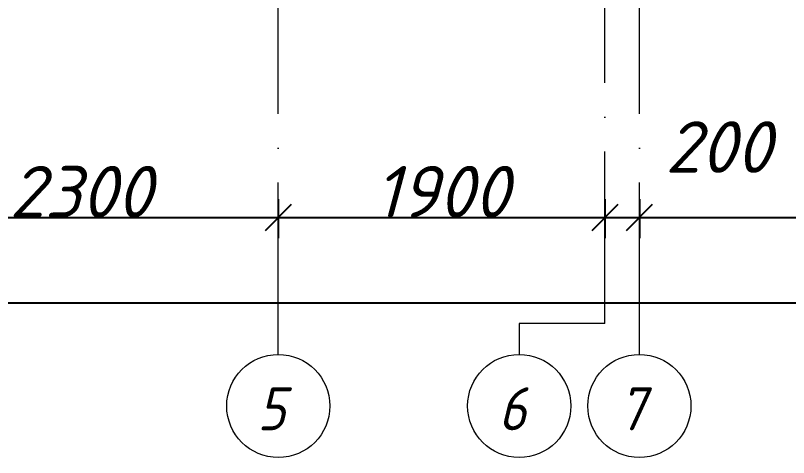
# Model space of a CAD drawing. Header units: millimetres. Extents: x -537608 to 253996, y -217170 to 186033.
# Drawn here: x -172464 to -167967, y 146832 to 149404 of the extents above; entities that cross this region are included whole.
import ezdxf

# ---------------------------------------------------------------- set-up
doc = ezdxf.new("R2010")
doc.units = ezdxf.units.MM
doc.linetypes.add('50_200_ШТРИХ_1Т_ш5_п1_п1_', pattern=[1400, 1000, -200, 0, -200])
for name, color, linetype, lineweight in [('A-____-____-DIMS', 7, 'Continuous', 9), ('S-GRID-____-IDEN', 7, 'Continuous', 9), ('S-GRID-____-OTLN', 7, 'Continuous', 9), ('S-GRID-____-OTLN-1', 7, '50_200_ШТРИХ_1Т_ш5_п1_п1_', 9)]:
    doc.layers.add(name, color=color, linetype=linetype, lineweight=lineweight)
doc.styles.add('ISOCPEUR_I', font='isocpeui.ttf', dxfattribs={"height": 300})
doc.styles.add('ISOCPEUR_I_9', font='isocpeui.ttf', dxfattribs={"width": 0.9, "height": 250})
doc.dimstyles.new('ISO-2_5_0_9К_БОЛЬШОЙ_ОСИ', dxfattribs={"dimscale": 304.8, "dimtxt": 248.995294, "dimasz": 0.492126, "dimexe": 0.393701, "dimexo": 0, "dimgap": 0, "dimtad": 1, "dimdec": 0, "dimzin": 0, "dimdsep": 46, "dimtxsty": 'ISOCPEUR_I', "dimblk1": 'OBLIQUE', "dimblk2": 'OBLIQUE', "dimsah": 1, "dimcen": 0.09, "dimdle": 0.393701, "dimazin": 0, "dimtfac": 1, "dimtdec": 4, "dimtix": 1, "dimtmove": 0, "dimatfit": 3, "dimfxl": 1, "dimtvp": 1, "dimtolj": 1, "dimtzin": 0, "dimarcsym": 2})
doc.dimstyles.new('ISO-2_5_0_9К_БОЛЬШОЙ_ОСИ_1', dxfattribs={"dimscale": 304.8, "dimtxt": 248.995294, "dimasz": 0.492126, "dimexe": 0.393701, "dimexo": 0, "dimgap": 0, "dimtad": 1, "dimdec": 0, "dimzin": 0, "dimdsep": 46, "dimtxsty": 'ISOCPEUR_I', "dimblk1": 'OBLIQUE', "dimblk2": 'OBLIQUE', "dimsah": 1, "dimcen": 0.09, "dimdle": 0.393701, "dimazin": 0, "dimtfac": 1, "dimtdec": 4, "dimtix": 1, "dimtmove": 1, "dimatfit": 3, "dimfxl": 1, "dimtvp": 1, "dimtolj": 1, "dimtzin": 0, "dimarcsym": 2})

# ---------------------------------------------------------------- blocks, each defined once
blk = doc.blocks.new('Ось сетки - Круг_Ø6_00__ISO-2_5_0_9K_-25732049-АР1_План отверстий 3 этажа в осях 1-64_Ю-ЯЯ')
at = {"layer": 'S-GRID-____-IDEN'}
blk.add_circle((0, 0), 3, dxfattribs=at)
blk = doc.blocks.new('_Oblique')
at = {"color": 0, "linetype": 'ByBlock', "lineweight": -2}
blk.add_line((-0.5, -0.5), (0.5, 0.5), dxfattribs=at)
blk = doc.blocks.new('*D919')
at = {"layer": 'A-____-____-DIMS', "color": 0, "lineweight": -2, "transparency": 16777216}
for p, q in [((-173235, 148334.6), (-173235, 148108.6)), ((-170935, 148334.6), (-170935, 148108.6)), ((-173355, 148228.6), (-170815, 148228.6))]:
    blk.add_line(p, q, dxfattribs=at)
at = {"layer": 'Defpoints', "color": 0, "transparency": 16777216}
for p in [(-173235, 148334.6), (-170935, 148334.6), (-170935, 148228.6)]:
    blk.add_point(p, dxfattribs=at)
at = {"layer": 'A-____-____-DIMS', "color": 0, "lineweight": -2, "transparency": 16777216, "xscale": 150, "yscale": 150, "zscale": 150, "rotation": 180}
blk.add_blockref('_Oblique', (-173235, 148228.6), dxfattribs=at)
at = {"layer": 'A-____-____-DIMS', "color": 0, "lineweight": -2, "transparency": 16777216, "xscale": 150, "yscale": 150, "zscale": 150}
blk.add_blockref('_Oblique', (-170935, 148228.6), dxfattribs=at)
at = {"layer": 'A-____-____-DIMS', "color": 0, "transparency": 16777216, "insert": (-172085, 148378.6), "char_height": 300, "width": 758.478, "attachment_point": 5, "style": 'ISOCPEUR_I'}
blk.add_mtext('\\A1;2300', dxfattribs=at)
blk = doc.blocks.new('*D920')
at = {"layer": 'A-____-____-DIMS', "color": 0, "lineweight": -2, "transparency": 16777216}
for p, q in [((-170935, 148334.6), (-170935, 148108.6)), ((-169035, 148334.6), (-169035, 148108.6)), ((-171055, 148228.6), (-168915, 148228.6))]:
    blk.add_line(p, q, dxfattribs=at)
at = {"layer": 'Defpoints', "color": 0, "transparency": 16777216}
for p in [(-170935, 148334.6), (-169035, 148334.6), (-169035, 148228.6)]:
    blk.add_point(p, dxfattribs=at)
at = {"layer": 'A-____-____-DIMS', "color": 0, "lineweight": -2, "transparency": 16777216, "xscale": 150, "yscale": 150, "zscale": 150, "rotation": 180}
blk.add_blockref('_Oblique', (-170935, 148228.6), dxfattribs=at)
at = {"layer": 'A-____-____-DIMS', "color": 0, "lineweight": -2, "transparency": 16777216, "xscale": 150, "yscale": 150, "zscale": 150}
blk.add_blockref('_Oblique', (-169035, 148228.6), dxfattribs=at)
at = {"layer": 'A-____-____-DIMS', "color": 0, "transparency": 16777216, "insert": (-169985, 148378.6), "char_height": 300, "width": 701.018, "attachment_point": 5, "style": 'ISOCPEUR_I'}
blk.add_mtext('\\A1;1900', dxfattribs=at)
blk = doc.blocks.new('*D921')
at = {"layer": 'A-____-____-DIMS', "color": 0, "lineweight": -2, "transparency": 16777216}
for p, q in [((-169035, 148334.6), (-169035, 148108.6)), ((-168835, 148334.6), (-168835, 148108.6)), ((-169155, 148228.6), (-168715, 148228.6))]:
    blk.add_line(p, q, dxfattribs=at)
at = {"layer": 'Defpoints', "color": 0, "transparency": 16777216}
for p in [(-169035, 148334.6), (-168835, 148334.6), (-168835, 148228.6)]:
    blk.add_point(p, dxfattribs=at)
at = {"layer": 'A-____-____-DIMS', "color": 0, "lineweight": -2, "transparency": 16777216, "xscale": 150, "yscale": 150, "zscale": 150, "rotation": 180}
blk.add_blockref('_Oblique', (-169035, 148228.6), dxfattribs=at)
at = {"layer": 'A-____-____-DIMS', "color": 0, "lineweight": -2, "transparency": 16777216, "xscale": 150, "yscale": 150, "zscale": 150}
blk.add_blockref('_Oblique', (-168835, 148228.6), dxfattribs=at)
at = {"layer": 'A-____-____-DIMS', "color": 0, "transparency": 16777216, "insert": (-168684.7, 148788.5), "char_height": 300, "width": 568.858, "attachment_point": 1, "line_spacing_factor": 1.149209, "style": 'ISOCPEUR_I'}
blk.add_mtext('\\A1;200', dxfattribs=at)
blk = doc.blocks.new('*D922')
at = {"layer": 'A-____-____-DIMS', "color": 0, "lineweight": -2, "transparency": 16777216}
for p, q in [((-168835, 148334.6), (-168835, 148108.6)), ((-165435, 148334.6), (-165435, 148108.6)), ((-168955, 148228.6), (-165315, 148228.6))]:
    blk.add_line(p, q, dxfattribs=at)
at = {"layer": 'Defpoints', "color": 0, "transparency": 16777216}
for p in [(-168835, 148334.6), (-165435, 148334.6), (-165435, 148228.6)]:
    blk.add_point(p, dxfattribs=at)
at = {"layer": 'A-____-____-DIMS', "color": 0, "lineweight": -2, "transparency": 16777216, "xscale": 150, "yscale": 150, "zscale": 150, "rotation": 180}
blk.add_blockref('_Oblique', (-168835, 148228.6), dxfattribs=at)
at = {"layer": 'A-____-____-DIMS', "color": 0, "lineweight": -2, "transparency": 16777216, "xscale": 150, "yscale": 150, "zscale": 150}
blk.add_blockref('_Oblique', (-165435, 148228.6), dxfattribs=at)
at = {"layer": 'A-____-____-DIMS', "color": 0, "transparency": 16777216, "insert": (-167135, 148378.6), "char_height": 300, "width": 781.462, "attachment_point": 5, "style": 'ISOCPEUR_I'}
blk.add_mtext('\\A1;3400', dxfattribs=at)
blk = doc.blocks.new('*D1005')
at = {"layer": 'A-____-____-DIMS', "color": 0, "lineweight": -2, "transparency": 16777216}
for p, q in [((-181035, 147837.8), (-181035, 147611.8)), ((-107635, 147837.8), (-107635, 147611.8)), ((-181155, 147731.8), (-107515, 147731.8))]:
    blk.add_line(p, q, dxfattribs=at)
at = {"layer": 'Defpoints', "color": 0, "transparency": 16777216}
for p in [(-181035, 147837.8), (-107635, 147837.8), (-107635, 147731.8)]:
    blk.add_point(p, dxfattribs=at)
at = {"layer": 'A-____-____-DIMS', "color": 0, "lineweight": -2, "transparency": 16777216, "xscale": 150, "yscale": 150, "zscale": 150, "rotation": 180}
blk.add_blockref('_Oblique', (-181035, 147731.8), dxfattribs=at)
at = {"layer": 'A-____-____-DIMS', "color": 0, "lineweight": -2, "transparency": 16777216, "xscale": 150, "yscale": 150, "zscale": 150}
blk.add_blockref('_Oblique', (-107635, 147731.8), dxfattribs=at)
at = {"layer": 'A-____-____-DIMS', "color": 0, "transparency": 16777216, "insert": (-144335, 147883.7), "char_height": 300, "width": 971.082, "attachment_point": 5, "style": 'ISOCPEUR_I'}
blk.add_mtext('\\A1;73400', dxfattribs=at)

msp = doc.modelspace()

# ---------------------------------------------------------------- linework, layer by layer
at = {"layer": 'S-GRID-____-OTLN'}
for p, q in [((-169533.7829, 147611.8109), (-169533.7829, 147431.7016)), ((-169034.9702, 147611.8109), (-169533.7829, 147611.8109))]:
    msp.add_line(p, q, dxfattribs=at)
at = {"layer": 'S-GRID-____-OTLN-1'}
for p, q in [((-170934.9702, 147431.7016), (-170934.9702, 185432.9652)), ((-169034.9702, 147611.8109), (-169034.9702, 185432.9652)), ((-168834.9702, 147431.7016), (-168834.9702, 185168.7152))]:
    msp.add_line(p, q, dxfattribs=at)

# ---------------------------------------------------------------- block references
at = {"layer": 'S-GRID-____-IDEN', "xscale": 99.99999999999993, "yscale": 99.99999999999993, "zscale": 99.99999999999993}
for p in [(-170934.9702, 147131.7016), (-169533.7829, 147131.7016), (-168834.9702, 147131.7016)]:
    msp.add_blockref('Ось сетки - Круг_Ø6_00__ISO-2_5_0_9K_-25732049-АР1_План отверстий 3 этажа в осях 1-64_Ю-ЯЯ', p, dxfattribs=at)

# ---------------------------------------------------------------- texts
at = {"layer": 'S-GRID-____-IDEN', "char_height": 250, "width": 202.02525, "attachment_point": 1, "style": 'ISOCPEUR_I_9'}
for s, insert in [('\\fISOCPEUR|b0|i1|c204|p34|;\\W.9;5', (-171056.6485, 147240.4763)), ('\\fISOCPEUR|b0|i1|c204|p34|;\\W.9;6', (-169655.4613, 147240.4763)), ('\\fISOCPEUR|b0|i1|c204|p34|;\\W.9;7', (-168956.6485, 147240.4763))]:
    msp.add_mtext(s, dxfattribs=dict(at, insert=insert))

# ---------------------------------------------------------------- dimensions: what is measured, and where the dimension line sits
at = {"layer": 'A-____-____-DIMS'}
dim = msp.add_linear_dim(base=(-168834.9702, 148228.5809), p1=(-169034.9702, 148334.6469), p2=(-168834.9702, 148334.6469), dimstyle='ISO-2_5_0_9К_БОЛЬШОЙ_ОСИ_1', override={"dimpost": '<>', "dimfxl": 200}, dxfattribs=at)
dim.commit()
dim.dimension.update_dxf_attribs({"geometry": '*D921', "text_midpoint": (-168400.25, 148388.5282), "dimtype": 160})
for base, p1, p2, override, picture, middle in [((-170934.9702, 148228.5809), (-173234.9702, 148334.6469), (-170934.9702, 148334.6469), {"dimpost": '<>', "dimfxl": 2300}, '*D919', (-172084.9702, 148378.5809)), ((-169034.9702, 148228.5809), (-170934.9702, 148334.6469), (-169034.9702, 148334.6469), {"dimpost": '<>', "dimfxl": 1900}, '*D920', (-169984.9702, 148378.5809)), ((-165434.9702, 148228.5809), (-168834.9702, 148334.6469), (-165434.9702, 148334.6469), {"dimpost": '<>', "dimfxl": 3400}, '*D922', (-167134.9702, 148378.5809)), ((-107634.9702, 147731.7806), (-181034.9702, 147837.8466), (-107634.9702, 147837.8466), {"dimpost": '<>', "dimfxl": 73400}, '*D1005', (-144334.9702, 147883.7124))]:
    dim = msp.add_linear_dim(base=base, p1=p1, p2=p2, dimstyle='ISO-2_5_0_9К_БОЛЬШОЙ_ОСИ', override=override, dxfattribs=at)
    dim.commit()
    dim.dimension.update_dxf_attribs({"geometry": picture, "text_midpoint": middle})

doc.saveas('drawing.dxf')
